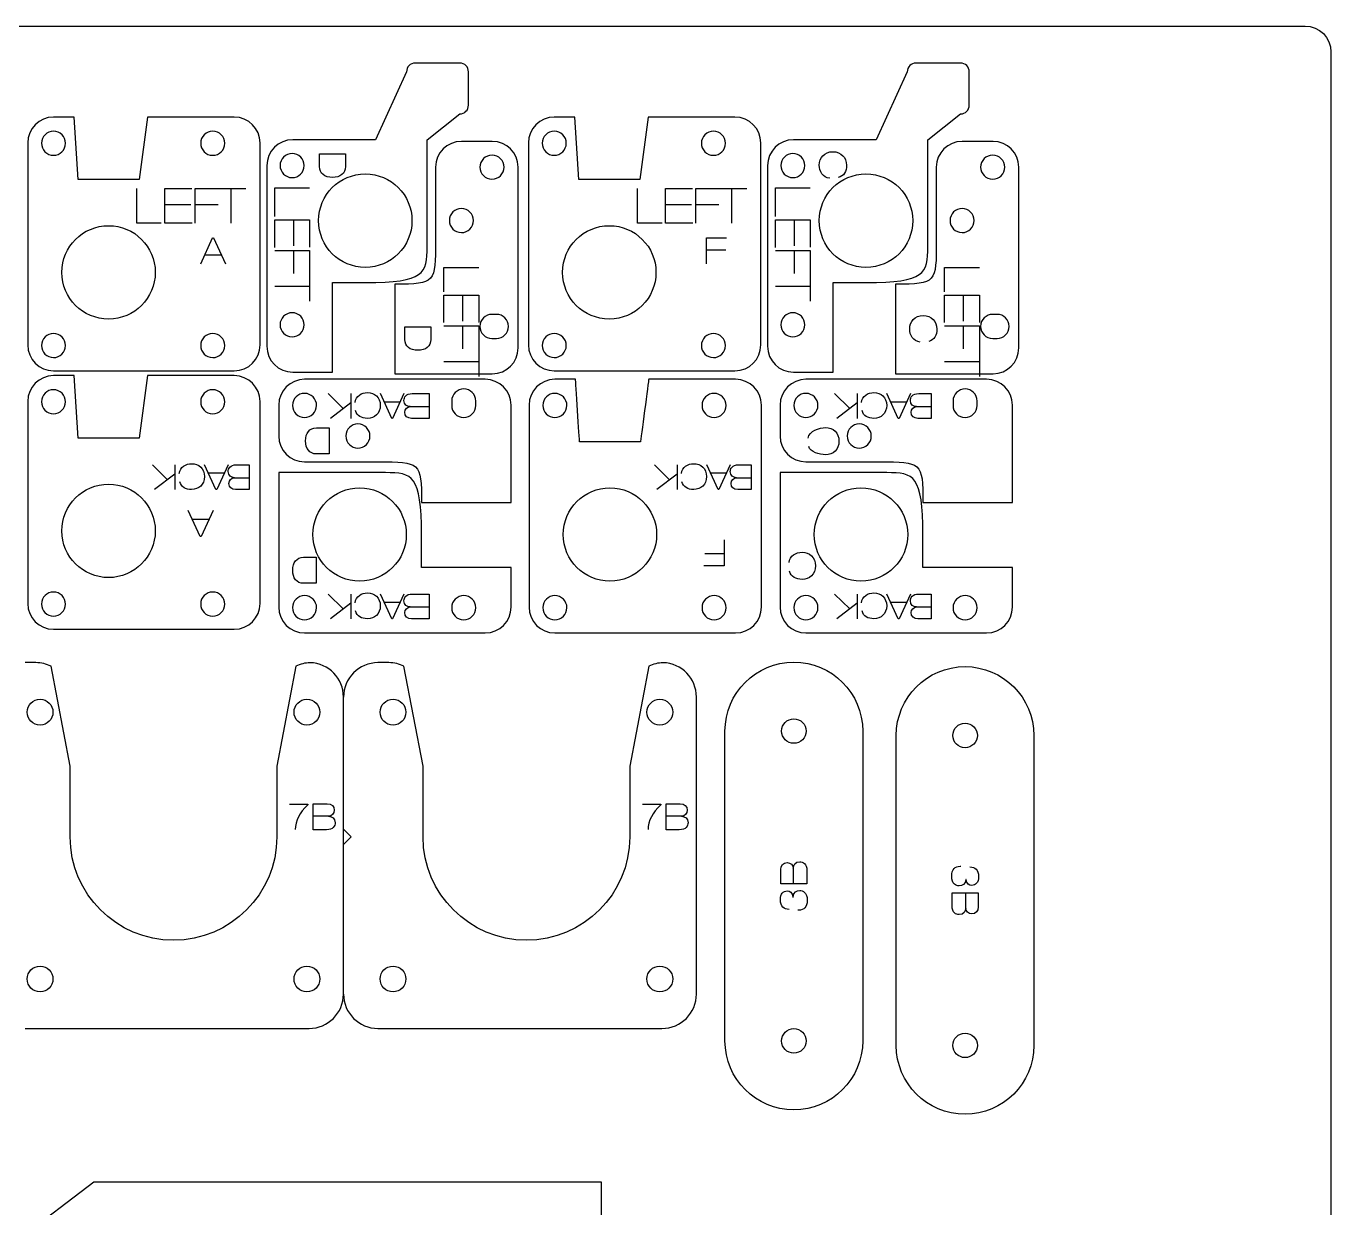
# Model space of a CAD drawing. Header units: millimetres. Extents: x 1 to 244, y 1 to 320.
# Drawn here: x 122.3 to 243.5, y 210.2 to 320 of the extents above; entities that cross this region are included whole.
import ezdxf

# ---------------------------------------------------------------- set-up
doc = ezdxf.new("R2010")
doc.units = ezdxf.units.MM
doc.layers.add('Layer_1', color=7, linetype='CONTINUOUS')

msp = doc.modelspace()

# ---------------------------------------------------------------- linework, layer by layer
at = {"layer": 'Layer_1', "color": 1, "true_color": 0xff0000}
for points in [[(3.684074, 320.010623), (241.132588, 320.010623)], [(162.58083, 316.567512), (158.419746, 316.567512)], [(209.116452, 316.567512), (204.955368, 316.567512)], [(243.532888, 317.610606), (243.532888, 3.678172), (243.532888, 3.678172)], [(157.619928, 315.767695), (154.73985, 309.446481), (147.044497, 309.446481)], [(163.381212, 312.659581), (163.381212, 315.767695), (163.381212, 315.767695)], [(204.15555, 315.767695), (201.275472, 309.446481), (193.579837, 309.446481)], [(209.916552, 312.659581), (209.916552, 315.767695), (209.916552, 315.767695)], [(159.539886, 299.526935), (159.539886, 309.450432), (162.581394, 311.849886)], [(206.075508, 299.526935), (206.075508, 309.450432), (209.117017, 311.849886)], [(127.106061, 305.74937), (126.733528, 311.548472), (124.812441, 311.548472)], [(141.609179, 311.548472), (133.533954, 311.548472), (132.763206, 305.74937), (127.106061, 305.74937), (127.106061, 305.74937)], [(173.64253, 305.74937), (173.269714, 311.548472), (171.348346, 311.548472)], [(188.144801, 311.548472), (180.069577, 311.548472), (179.29911, 305.74937), (173.64253, 305.74937), (173.64253, 305.74937)], [(165.592988, 309.298879), (162.720812, 309.298879)], [(212.128328, 309.298879), (209.256717, 309.298879)], [(122.411859, 309.148737), (122.411859, 290.375879)], [(125.931452, 309.116846), (125.931452, 309.116846)], [(140.728928, 309.117128), (140.728928, 309.117128)], [(144.008632, 290.375879), (144.008632, 309.148737)], [(168.948328, 309.148737), (168.948328, 290.375879)], [(172.467921, 309.116846), (172.467921, 309.116846)], [(187.26455, 309.117128), (187.26455, 309.117128)], [(190.544254, 290.375879), (190.544254, 309.148737)], [(144.644479, 307.046181), (144.644479, 290.248879)], [(160.321359, 306.899708), (160.318537, 300.029572), (160.319101, 300.029572)], [(167.992441, 290.100995), (167.992441, 306.899143)], [(191.180101, 307.046181), (191.180101, 290.248879)], [(206.857263, 306.899708), (206.854441, 300.029572), (206.85557, 300.029572)], [(214.528628, 290.100995), (214.528628, 306.899143)], [(146.984666, 305.926606), (146.984666, 305.926606)], [(165.560532, 305.779568), (165.560532, 305.779568)], [(193.52057, 305.926606), (193.52057, 305.926606)], [(212.096154, 305.779568), (212.096154, 305.779568)], [(162.715732, 300.819512), (162.715732, 300.819512)], [(209.251637, 300.819512), (209.251637, 300.819512)], [(134.270272, 297.12099), (134.270272, 297.12099)], [(153.788197, 297.587503), (153.788197, 297.587503)], [(180.806459, 297.12099), (180.806459, 297.12099)], [(200.324666, 297.587503), (200.324666, 297.587503)], [(147.044497, 287.849426), (150.72919, 287.849426), (150.72919, 296.176392), (153.788479, 296.176392)], [(156.544379, 296.020041), (156.544379, 287.701823), (165.592988, 287.701823)], [(193.579837, 287.849426), (197.264812, 287.849426), (197.264812, 296.176392), (200.324666, 296.176392)], [(203.080283, 296.020041), (203.080283, 287.701823), (212.128328, 287.701823)], [(165.977374, 293.220397), (165.569281, 293.220397)], [(212.513561, 293.220397), (212.105468, 293.220397)], [(146.984666, 291.12913), (146.984666, 291.12913)], [(193.52057, 291.12913), (193.52057, 291.12913)], [(125.931452, 290.316612), (125.931452, 290.316612)], [(140.728928, 290.316612), (140.728928, 290.316612)], [(165.561943, 290.980681), (165.970037, 290.980681), (165.970037, 290.980681)], [(172.467921, 290.316612), (172.467921, 290.316612)], [(187.26455, 290.316612), (187.26455, 290.316612)], [(212.097848, 290.980681), (212.505659, 290.980681), (212.505659, 290.980681)], [(124.812441, 287.976143), (141.609179, 287.976143)], [(127.106061, 281.721245), (126.733528, 287.520355), (124.812441, 287.520355)], [(141.609179, 287.520355), (133.533954, 287.520355), (132.763206, 281.721245), (127.106061, 281.721245), (127.106061, 281.721245)], [(171.348346, 287.976143), (188.144801, 287.976143)], [(164.939361, 287.18197), (148.142623, 287.18197)], [(173.328981, 287.181688), (171.407894, 287.181688)], [(188.204914, 287.181688), (180.129408, 287.181688)], [(211.535943, 287.18197), (194.739206, 287.18197)], [(122.411859, 285.120893), (122.411859, 266.348036)], [(125.931452, 285.088719), (125.931452, 285.088719)], [(140.728928, 285.089002), (140.728928, 285.089002)], [(144.008632, 266.348036), (144.008632, 285.120893)], [(161.820241, 285.167177), (161.820241, 284.759084)], [(164.059957, 284.752028), (164.059957, 285.159557), (164.059957, 285.159557)], [(208.416259, 285.167177), (208.416259, 284.759084)], [(210.655974, 284.752028), (210.655974, 285.159557), (210.655974, 285.159557)], [(145.742606, 284.782226), (145.742606, 281.910334)], [(149.262199, 284.750335), (149.262199, 284.750335)], [(159.020314, 275.734183), (167.338814, 275.734183), (167.338814, 284.782226)], [(169.007877, 284.781944), (169.007877, 266.009087)], [(172.52747, 284.750335), (172.52747, 284.750335)], [(187.324663, 284.750335), (187.324663, 284.750335)], [(190.604368, 266.009087), (190.604368, 284.781944)], [(192.339188, 284.782226), (192.339188, 281.910334)], [(195.858499, 284.750335), (195.858499, 284.750335)], [(205.616897, 275.734183), (213.935679, 275.734183), (213.935679, 284.782226)], [(154.221408, 281.905254), (154.221408, 281.905254)], [(179.358941, 281.382578), (173.701514, 281.382578), (173.701514, 281.382578)], [(200.81799, 281.905254), (200.81799, 281.905254)], [(148.142059, 279.510598), (155.011348, 279.507776), (155.011348, 279.509187)], [(194.738641, 279.510598), (201.60793, 279.507776), (201.60793, 279.509187)], [(145.742606, 278.505323), (145.742606, 266.009651)], [(155.661306, 278.505323), (145.742606, 278.505323), (145.742606, 278.505323)], [(192.339188, 278.505323), (192.339188, 266.009651)], [(202.25817, 278.505323), (192.339188, 278.505323), (192.339188, 278.505323)], [(134.270272, 273.092865), (134.270272, 273.092865)], [(157.601019, 272.754198), (157.601019, 272.754198)], [(167.338814, 266.009651), (167.338814, 269.694345), (159.01213, 269.694345), (159.01213, 272.754198)], [(180.866008, 272.754198), (180.866008, 272.754198)], [(204.197883, 272.754198), (204.197883, 272.754198)], [(213.935679, 266.009651), (213.935679, 269.694345), (205.608712, 269.694345), (205.608712, 272.754198)], [(125.931452, 266.288487), (125.931452, 266.288487)], [(140.728928, 266.288487), (140.728928, 266.288487)], [(149.262199, 265.950103), (149.262199, 265.950103)], [(164.05911, 265.950103), (164.05911, 265.950103)], [(172.52747, 265.950103), (172.52747, 265.950103)], [(187.324663, 265.950103), (187.324663, 265.950103)], [(195.858499, 265.950103), (195.858499, 265.950103)], [(210.65541, 265.950103), (210.65541, 265.950103)], [(124.812441, 263.948018), (141.609179, 263.948018)], [(148.142623, 263.609634), (164.939361, 263.609634)], [(171.407894, 263.609634), (188.204914, 263.609634)], [(194.739206, 263.609634), (211.535943, 263.609634)], [(123.168497, 260.845831), (122.164068, 260.845831)], [(155.968928, 260.845831), (154.964499, 260.845831)], [(126.363534, 244.646558), (126.366357, 251.223465), (124.580172, 260.514785)], [(147.347886, 260.516196), (145.559726, 251.21528), (145.563677, 244.646558)], [(159.163966, 244.646558), (159.166788, 251.223465), (157.380603, 260.514785)], [(180.148599, 260.516196), (178.360439, 251.21528), (178.364108, 244.646558)], [(123.56389, 257.4459), (123.56389, 257.4459)], [(148.363886, 257.4459), (148.363886, 257.4459)], [(151.763817, 230.046074), (151.763817, 257.645996)], [(156.364321, 257.4459), (156.364321, 257.4459)], [(181.164599, 257.4459), (181.164599, 257.4459)], [(184.56453, 230.046074), (184.56453, 257.645996)], [(193.618783, 255.628954), (193.618783, 255.628954)], [(187.21883, 225.689409), (187.21883, 254.489058)], [(200.018737, 254.489058), (200.018737, 225.689409), (200.018737, 225.689409)], [(203.135881, 225.277647), (203.135881, 254.077296), (203.135881, 254.077296)], [(215.93607, 254.077296), (215.93607, 225.277647)], [(209.536117, 252.9374), (209.536117, 252.9374)], [(151.764381, 245.363403), (152.471066, 244.656718), (151.764381, 243.950316)], [(123.56389, 232.645905), (123.56389, 232.645905)], [(148.363886, 232.645905), (148.363886, 232.645905)], [(156.364321, 232.645905), (156.364321, 232.645905)], [(181.164599, 232.645905), (181.164599, 232.645905)], [(122.163503, 226.845956), (148.563699, 226.845956)], [(154.963934, 226.845956), (181.364412, 226.845956)], [(193.618783, 226.829305), (193.618783, 226.829305)], [(209.536117, 224.137751), (209.536117, 224.137751)], [(101.184232, 159.507451), (81.087752, 168.336774), (81.087752, 175.563638), (90.995728, 204.475894), (93.504119, 210.195974), (110.143659, 205.710334), (121.662841, 207.335651), (128.574463, 212.595991), (175.726459, 212.595991), (175.726459, 162.192796), (163.132292, 159.507451)]]:
    msp.add_lwpolyline(points, dxfattribs=at)
at = {"layer": 'Layer_1', "color": 5, "true_color": 0x0000ff}
for points in [[(149.529463, 306.960386), (149.529463, 308.138381), (151.946132, 308.138381), (151.946132, 308.138381)], [(151.946132, 308.138381), (151.946132, 306.960386)], [(134.830766, 301.679726), (132.554926, 301.679726), (132.554926, 304.922741)], [(137.695603, 301.679726), (135.142903, 301.679726), (135.142903, 304.922741), (137.66851, 304.922741)], [(137.980366, 301.679726), (137.980366, 304.922741), (140.255923, 304.922741)], [(139.901452, 304.922741), (142.699403, 304.922741)], [(141.308048, 301.679726), (141.308048, 304.922741)], [(145.366686, 302.312186), (145.366686, 304.988217), (148.609983, 304.988217)], [(181.36667, 301.679726), (179.091394, 301.679726), (179.091394, 304.922741)], [(184.23179, 301.679726), (181.67909, 301.679726), (181.67909, 304.922741), (184.204979, 304.922741)], [(184.516834, 301.679726), (184.516834, 304.922741), (186.79211, 304.922741)], [(186.437921, 304.922741), (189.235872, 304.922741)], [(187.844517, 301.679726), (187.844517, 304.922741)], [(191.903154, 302.312186), (191.903154, 304.988217), (195.145888, 304.988217)], [(135.142903, 303.41511), (137.563806, 303.41511)], [(137.980366, 303.41511), (140.124126, 303.41511)], [(181.67909, 303.41511), (184.099992, 303.41511)], [(184.516834, 303.41511), (186.660594, 303.41511)], [(145.366686, 299.446783), (145.366686, 301.999766), (148.609983, 301.999766), (148.609983, 299.474441)], [(147.10207, 301.999766), (147.10207, 299.578863)], [(191.903154, 299.446783), (191.903154, 301.999766), (195.145888, 301.999766), (195.145888, 299.474441)], [(193.637974, 301.999766), (193.637974, 299.578863)], [(138.489212, 297.92617), (139.600039, 300.342839), (139.68781, 300.342839), (140.798072, 297.92617)], [(185.486832, 297.92617), (185.486832, 300.342839), (187.369254, 300.342839)], [(140.430619, 298.724577), (138.850174, 298.724577)], [(145.366686, 299.162021), (148.609983, 299.162021), (148.609983, 296.886746)], [(147.10207, 299.162021), (147.10207, 297.018543)], [(185.486832, 299.21903), (187.291079, 299.21903)], [(191.903154, 299.162021), (195.145888, 299.162021), (195.145888, 296.886746)], [(193.637974, 299.162021), (193.637974, 297.018543)], [(148.609983, 297.241217), (148.609983, 294.443266)], [(161.098317, 295.313639), (161.098317, 297.588915), (164.341897, 297.588915)], [(195.145888, 297.241217), (195.145888, 294.443266)], [(207.63535, 295.313639), (207.63535, 297.588915), (210.878083, 297.588915)], [(145.366686, 295.834339), (148.609983, 295.834339)], [(161.098317, 292.447955), (161.098317, 295.000655), (164.341897, 295.000655), (164.341897, 292.475048)], [(162.833701, 295.000655), (162.833701, 292.579752)], [(191.903154, 295.834339), (195.145888, 295.834339)], [(207.63535, 292.447955), (207.63535, 295.000655), (210.878083, 295.000655), (210.878083, 292.475048)], [(209.37017, 295.000655), (209.37017, 292.579752)], [(157.463859, 290.894039), (157.463859, 292.072317), (159.88081, 292.072317), (159.88081, 292.072317)], [(159.88081, 292.072317), (159.88081, 290.894039)], [(161.098317, 292.16291), (164.341897, 292.16291), (164.341897, 289.887635)], [(162.833701, 292.16291), (162.833701, 290.019432)], [(207.63535, 292.16291), (210.878083, 292.16291), (210.878083, 289.887635)], [(209.37017, 292.16291), (209.37017, 290.019432)], [(164.341897, 290.242106), (164.341897, 287.444155)], [(210.878083, 290.242106), (210.878083, 287.444155)], [(161.098317, 288.83551), (164.341897, 288.83551)], [(207.63535, 288.83551), (210.878083, 288.83551)], [(151.741521, 284.462186), (150.338312, 285.85101)], [(152.438892, 284.993893), (150.550261, 283.553713)], [(152.438892, 285.85101), (152.438892, 283.553713)], [(157.385966, 285.850728), (156.330454, 283.553431), (156.246634, 283.553431), (155.191688, 285.850728)], [(155.540514, 285.091259), (157.042501, 285.091259)], [(158.158126, 285.85101), (159.722483, 285.85101), (159.722483, 283.553713), (159.722483, 283.553713)], [(198.807157, 284.462751), (197.403666, 285.851575)], [(199.504528, 284.994457), (197.615897, 283.554277)], [(199.504528, 285.851575), (199.504528, 283.554277)], [(204.451601, 285.851292), (203.39609, 283.553995), (203.31227, 283.553995), (202.257041, 285.851292)], [(202.60615, 285.091824), (204.108137, 285.091824)], [(205.223479, 285.851575), (206.38821, 285.851575), (206.38821, 283.554277), (206.388492, 283.554277)], [(157.965368, 284.644502), (157.965368, 284.650146)], [(157.965368, 284.647888), (159.722483, 284.645066)], [(205.030721, 284.645066), (205.030721, 284.650711)], [(205.031003, 284.648453), (206.388492, 284.645631)], [(149.250063, 282.665278), (150.428059, 282.665278), (150.428059, 280.248045), (150.428059, 280.248045)], [(159.722483, 283.553713), (158.074588, 283.553713)], [(206.388492, 283.554277), (205.139941, 283.554277)], [(150.428059, 280.248045), (149.250063, 280.248045)], [(135.40029, 277.846051), (133.996799, 279.234585)], [(136.097661, 279.234585), (136.097661, 276.937578)], [(141.044734, 279.23402), (139.989223, 276.937014), (139.905403, 276.937014), (138.850174, 279.23402)], [(141.816612, 279.23402), (142.981343, 279.23402), (142.981343, 276.937014), (142.981626, 276.937014)], [(182.066017, 277.846616), (180.662808, 279.235149)], [(182.763388, 279.235149), (182.763388, 276.938143)], [(187.711026, 279.235149), (186.655232, 276.938143), (186.571694, 276.938143), (185.516466, 279.235149)], [(188.482621, 279.235149), (189.647352, 279.235149), (189.647352, 276.938143), (189.647634, 276.938143)], [(136.097661, 278.378323), (134.20903, 276.93786)], [(139.199283, 278.474843), (140.70127, 278.474843)], [(141.623854, 278.027803), (141.623854, 278.033729)], [(141.624137, 278.031189), (142.981626, 278.028367)], [(182.763388, 278.378887), (180.875039, 276.938425)], [(185.865292, 278.475971), (187.367279, 278.475971)], [(188.289863, 278.028931), (188.289863, 278.034858)], [(188.289863, 278.032318), (189.647634, 278.029496)], [(142.981626, 276.937014), (141.733074, 276.937014)], [(189.647634, 276.938143), (188.399083, 276.938143)], [(139.644066, 274.983471), (138.533239, 272.566238), (138.44575, 272.566238), (137.335488, 274.983471)], [(137.702659, 274.184783), (139.283103, 274.184783)], [(187.146581, 272.265954), (187.146581, 269.84872), (185.264723, 269.84872)], [(148.058239, 270.6412), (149.236234, 270.6412), (149.236234, 268.224531), (149.236234, 268.224531)], [(187.146581, 270.972529), (185.342334, 270.972529)], [(149.236234, 268.224531), (148.058239, 268.224531)], [(151.741521, 265.838343), (150.338312, 267.226876)], [(152.438892, 267.226876), (152.438892, 264.929305)], [(157.385966, 267.226594), (156.330454, 264.929023), (156.246634, 264.929023), (155.191688, 267.226594)], [(158.158126, 267.226594), (159.722483, 267.226594), (159.722483, 264.929023), (159.722483, 264.929023)], [(198.807157, 265.838907), (197.403666, 267.22744)], [(199.504528, 267.22744), (199.504528, 264.929869)], [(204.451601, 267.227158), (203.39609, 264.929587), (203.31227, 264.929587), (202.257041, 267.227158)], [(205.223479, 267.227158), (206.38821, 267.227158), (206.38821, 264.929587), (206.388492, 264.929587)], [(152.438892, 266.369767), (150.550261, 264.929305)], [(155.540514, 266.467134), (157.042501, 266.467134)], [(157.965368, 266.020094), (157.965368, 266.02602)], [(157.965368, 266.02348), (159.722483, 266.020658)], [(199.504528, 266.370331), (197.615897, 264.929869)], [(202.60615, 266.467698), (204.108137, 266.467698)], [(205.030721, 266.020658), (205.030721, 266.026585)], [(205.031003, 266.024045), (206.388492, 266.021223)], [(159.722483, 264.929023), (158.074588, 264.929023)], [(206.388492, 264.929587), (205.139941, 264.929587)], [(146.756348, 247.708669), (148.442061, 247.708669), (148.442061, 247.620334)], [(148.947803, 247.725603), (150.260701, 247.725603)], [(150.173212, 245.309216), (148.947803, 245.309216), (148.947803, 247.725603), (148.947803, 247.725603)], [(179.557343, 247.708669), (181.242774, 247.708669), (181.242774, 247.620334)], [(181.748517, 247.725603), (183.061697, 247.725603)], [(182.973926, 245.309216), (181.748517, 245.309216), (181.748517, 247.725603), (181.748517, 247.725603)], [(150.37613, 246.5747), (148.947803, 246.577523)], [(150.375848, 246.577805), (150.375848, 246.571878)], [(183.176843, 246.5747), (181.748517, 246.577523)], [(183.176843, 246.577805), (183.176843, 246.571878)], [(192.41059, 240.304851), (192.41059, 241.617467)], [(194.827259, 241.529414), (194.827259, 240.304569), (192.41059, 240.304569), (192.41059, 240.304851)], [(193.558106, 241.732331), (193.564879, 241.732331)], [(193.561492, 241.732614), (193.55867, 240.304851)], [(209.620219, 240.704478), (209.612881, 240.704478)], [(193.534117, 239.062509), (193.541172, 239.062509)], [(208.327077, 238.237291), (208.327077, 239.462136), (210.744028, 239.462136), (210.744028, 239.461854)], [(209.592561, 238.034374), (209.595948, 239.462136)], [(210.744028, 239.461854), (210.744028, 238.149238)], [(209.596512, 238.034374), (209.589174, 238.034374)]]:
    msp.add_lwpolyline(points, dxfattribs=at)
at = {"layer": 'Layer_1', "color": 1, "true_color": 0xff0000}
for points in [[(241.132588, 320.010623), (242.458468, 320.010623), (243.532888, 318.936203), (243.532888, 317.610606)], [(158.419746, 316.567512), (157.97835, 316.567512), (157.619928, 316.20909), (157.619928, 315.767695)], [(163.381212, 315.767695), (163.381212, 316.20909), (163.02279, 316.567512), (162.58083, 316.567512)], [(204.955368, 316.567512), (204.51369, 316.567512), (204.15555, 316.20909), (204.15555, 315.767695)], [(209.916552, 315.767695), (209.916552, 316.20909), (209.558412, 316.567512), (209.116452, 316.567512)], [(162.581394, 311.849886), (163.02279, 311.849886), (163.381212, 312.217339), (163.381212, 312.659581)], [(209.117017, 311.849886), (209.558412, 311.849886), (209.916552, 312.217339), (209.916552, 312.659581)], [(124.812441, 311.548472), (123.486279, 311.548472), (122.411859, 310.47377), (122.411859, 309.148737)], [(144.008632, 309.148737), (144.008632, 310.47377), (142.934777, 311.548472), (141.609179, 311.548472)], [(171.348346, 311.548472), (170.022748, 311.548472), (168.948328, 310.47377), (168.948328, 309.148737)], [(190.544254, 309.148737), (190.544254, 310.47377), (189.471246, 311.548472), (188.144801, 311.548472)], [(124.815828, 310.240937), (124.196914, 310.242066), (123.693994, 309.742815), (123.691737, 309.124748)], [(125.931452, 309.116846), (125.934274, 309.734912), (125.433612, 310.238397), (124.815828, 310.240937)], [(139.612739, 310.240937), (138.993543, 310.243195), (138.49147, 309.743661), (138.488648, 309.125312)], [(140.728928, 309.117128), (140.73175, 309.735477), (140.231088, 310.238961), (139.612739, 310.240937)], [(147.044497, 309.446481), (145.718617, 309.446481), (144.644479, 308.372061), (144.644479, 307.046181)], [(162.720812, 309.298879), (161.396061, 309.298879), (160.321359, 308.225306), (160.321359, 306.899708)], [(167.992441, 306.899143), (167.992441, 308.224459), (166.917457, 309.298879), (165.592988, 309.298879)], [(171.351732, 310.240937), (170.733101, 310.242066), (170.230463, 309.742815), (170.228206, 309.124748)], [(172.467921, 309.116846), (172.470743, 309.734912), (171.970081, 310.238397), (171.351732, 310.240937)], [(186.148361, 310.240937), (185.529448, 310.243195), (185.027374, 309.743661), (185.025117, 309.125312)], [(187.26455, 309.117128), (187.267372, 309.735477), (186.766992, 310.238961), (186.148361, 310.240937)], [(193.579837, 309.446481), (192.254239, 309.446481), (191.180101, 308.372061), (191.180101, 307.046181)], [(209.256717, 309.298879), (207.932248, 309.298879), (206.857263, 308.225306), (206.857263, 306.899708)], [(214.528628, 306.899143), (214.528628, 308.224459), (213.453926, 309.298879), (212.128328, 309.298879)], [(123.691737, 309.124748), (123.688914, 308.50527), (124.189577, 308.002915), (124.807643, 308.001786)], [(124.807643, 308.001786), (125.425992, 307.998963), (125.929194, 308.498497), (125.931452, 309.116846)], [(138.488648, 309.125312), (138.485826, 308.506117), (138.986488, 308.003197), (139.604837, 308.00235)], [(139.604837, 308.00235), (140.223468, 307.998963), (140.72667, 308.498497), (140.728928, 309.117128)], [(146.99285, 308.166604), (146.373937, 308.168861), (145.871017, 307.669328), (145.869041, 307.050132)], [(148.108474, 307.043077), (148.111297, 307.661426), (147.611763, 308.164628), (146.99285, 308.166604)], [(170.228206, 309.124748), (170.225383, 308.50527), (170.725481, 308.002915), (171.34383, 308.001786)], [(171.34383, 308.001786), (171.962461, 307.998963), (172.465663, 308.498497), (172.467921, 309.116846)], [(185.025117, 309.125312), (185.022294, 308.506117), (185.522392, 308.003197), (186.140741, 308.00235)], [(186.140741, 308.00235), (186.75909, 307.998963), (187.262292, 308.498497), (187.26455, 309.117128)], [(193.528754, 308.166604), (192.909559, 308.168861), (192.406921, 307.669328), (192.404663, 307.050132)], [(194.644379, 307.043077), (194.647201, 307.661426), (194.147668, 308.164628), (193.528754, 308.166604)], [(145.869041, 307.050132), (145.866219, 306.432066), (146.366034, 305.929146), (146.984666, 305.926606)], [(146.984666, 305.926606), (147.604143, 305.92463), (148.106499, 306.424446), (148.108474, 307.043077)], [(164.44519, 306.903095), (164.442368, 306.285028), (164.942183, 305.781543), (165.560532, 305.779568)], [(165.568152, 308.018719), (164.949239, 308.020977), (164.446319, 307.521726), (164.44519, 306.903095)], [(165.560532, 305.779568), (166.178317, 305.777028), (166.681801, 306.277408), (166.684906, 306.895475)], [(166.684906, 306.895475), (166.684906, 307.513823), (166.186783, 308.016743), (165.568152, 308.018719)], [(192.404663, 307.050132), (192.401841, 306.432066), (192.902503, 305.929146), (193.52057, 305.926606)], [(193.52057, 305.926606), (194.14033, 305.92463), (194.642968, 306.424446), (194.644379, 307.043077)], [(210.981094, 306.903095), (210.978272, 306.285028), (211.47837, 305.781543), (212.096154, 305.779568)], [(212.104339, 308.018719), (211.485426, 308.020977), (210.982788, 307.521726), (210.981094, 306.903095)], [(212.096154, 305.779568), (212.714786, 305.777028), (213.218552, 306.277408), (213.221092, 306.895475)], [(213.221092, 306.895475), (213.223914, 307.513823), (212.72297, 308.016743), (212.104339, 308.018719)], [(149.44903, 301.927235), (149.44903, 304.324148), (151.391566, 306.267248), (153.788197, 306.267248)], [(153.788197, 306.267248), (156.185392, 306.267248), (158.128492, 304.324148), (158.128492, 301.927235)], [(195.984934, 301.927235), (195.984934, 304.324148), (197.92747, 306.267248), (200.324666, 306.267248)], [(200.324666, 306.267248), (202.721297, 306.267248), (204.664397, 304.324148), (204.664397, 301.927235)], [(162.723917, 303.05951), (162.105003, 303.061486), (161.602366, 302.56167), (161.600672, 301.943039)], [(163.839541, 301.935419), (163.842363, 302.554332), (163.342548, 303.056123), (162.723917, 303.05951)], [(209.259821, 303.05951), (208.640908, 303.061486), (208.137988, 302.56167), (208.136859, 301.943039)], [(210.375728, 301.935419), (210.37855, 302.554332), (209.87817, 303.056123), (209.259821, 303.05951)], [(125.590246, 297.12099), (125.590246, 299.517339), (127.533346, 301.461003), (129.930541, 301.461003)], [(129.930541, 301.461003), (132.327737, 301.461003), (134.270272, 299.517339), (134.270272, 297.12099)], [(153.788197, 297.587503), (151.391566, 297.587503), (149.44903, 299.530321), (149.44903, 301.927235)], [(158.128492, 301.927235), (158.128492, 299.530321), (156.185392, 297.587503), (153.788197, 297.587503)], [(161.600672, 301.943039), (161.59785, 301.324408), (162.097383, 300.821488), (162.715732, 300.819512)], [(162.715732, 300.819512), (163.334081, 300.817255), (163.837566, 301.316788), (163.839541, 301.935419)], [(172.12615, 297.12099), (172.12615, 299.517339), (174.069532, 301.461003), (176.466446, 301.461003)], [(176.466446, 301.461003), (178.863641, 301.461003), (180.806459, 299.517339), (180.806459, 297.12099)], [(200.324666, 297.587503), (197.92747, 297.587503), (195.984934, 299.530321), (195.984934, 301.927235)], [(204.664397, 301.927235), (204.664397, 299.530321), (202.721297, 297.587503), (200.324666, 297.587503)], [(208.136859, 301.943039), (208.133754, 301.324408), (208.63357, 300.821488), (209.251637, 300.819512)], [(209.251637, 300.819512), (209.869703, 300.817255), (210.373188, 301.316788), (210.375728, 301.935419)], [(160.319101, 300.029572), (160.319101, 296.187681), (160.319101, 296.020041), (156.544379, 296.020041)], [(206.85557, 300.029572), (206.85557, 296.187681), (206.85557, 296.020041), (203.080283, 296.020041)], [(153.788479, 296.176392), (159.317212, 296.176392), (159.539886, 297.017697), (159.539886, 299.526935)], [(200.324666, 296.176392), (205.852834, 296.176392), (206.075508, 297.017697), (206.075508, 299.526935)], [(129.930541, 292.780977), (127.533346, 292.780977), (125.590246, 294.723795), (125.590246, 297.12099)], [(134.270272, 297.12099), (134.270272, 294.723795), (132.327737, 292.780977), (129.930541, 292.780977)], [(176.466446, 292.780977), (174.069532, 292.780977), (172.12615, 294.723795), (172.12615, 297.12099)], [(180.806459, 297.12099), (180.806459, 294.723795), (178.863641, 292.780977), (176.466446, 292.780977)], [(146.99285, 293.368563), (146.373937, 293.370821), (145.871017, 292.870723), (145.869041, 292.252375)], [(148.108474, 292.245037), (148.111297, 292.86395), (147.611763, 293.367152), (146.99285, 293.368563)], [(165.569281, 293.220397), (164.95065, 293.222655), (164.446883, 292.723686), (164.445754, 292.104772)], [(167.093281, 292.096588), (167.096103, 292.715783), (166.595441, 293.218986), (165.977374, 293.220397)], [(193.528754, 293.368563), (192.909559, 293.370821), (192.406921, 292.870723), (192.404663, 292.252375)], [(194.644379, 292.245037), (194.647201, 292.86395), (194.147668, 293.367152), (193.528754, 293.368563)], [(212.105468, 293.220397), (211.486554, 293.222655), (210.983352, 292.723686), (210.981659, 292.104772)], [(213.629468, 292.096588), (213.63229, 292.715783), (213.131346, 293.218986), (212.513561, 293.220397)], [(124.815828, 291.440421), (124.196914, 291.442961), (123.69343, 290.943992), (123.691737, 290.325079)], [(125.931452, 290.316612), (125.934274, 290.936372), (125.433612, 291.439292), (124.815828, 291.440421)], [(139.612739, 291.440421), (138.994108, 291.442961), (138.490906, 290.943992), (138.489212, 290.325079)], [(140.728928, 290.316612), (140.73175, 290.936372), (140.231088, 291.439292), (139.612739, 291.440421)], [(145.869041, 292.252375), (145.866219, 291.634026), (146.366034, 291.13167), (146.984666, 291.12913)], [(146.984666, 291.12913), (147.604143, 291.127155), (148.106499, 291.62697), (148.108474, 292.245037)], [(164.445754, 292.104772), (164.442932, 291.485577), (164.94303, 290.982939), (165.561943, 290.980681)], [(165.970037, 290.980681), (166.588103, 290.978423), (167.091306, 291.479086), (167.093281, 292.096588)], [(171.351732, 291.440421), (170.733101, 291.442961), (170.229899, 290.943992), (170.228206, 290.325079)], [(172.467921, 290.316612), (172.470743, 290.936372), (171.970081, 291.439292), (171.351732, 291.440421)], [(186.148926, 291.440421), (185.530012, 291.442961), (185.02681, 290.943992), (185.025681, 290.325079)], [(187.26455, 290.316612), (187.267372, 290.936372), (186.766992, 291.439292), (186.148926, 291.440421)], [(192.404663, 292.252375), (192.401841, 291.634026), (192.902503, 291.13167), (193.52057, 291.12913)], [(193.52057, 291.12913), (194.14033, 291.127155), (194.642968, 291.62697), (194.644379, 292.245037)], [(210.981659, 292.104772), (210.978837, 291.485577), (211.479499, 290.982939), (212.097848, 290.980681)], [(212.505659, 290.980681), (213.124008, 290.978423), (213.62721, 291.479086), (213.629468, 292.096588)], [(122.411859, 290.375879), (122.411859, 289.050563), (123.486279, 287.976143), (124.812441, 287.976143)], [(123.691737, 290.325079), (123.688914, 289.705883), (124.189577, 289.203246), (124.808208, 289.200988)], [(124.808208, 289.200988), (125.425992, 289.199295), (125.929194, 289.698828), (125.931452, 290.316612)], [(138.489212, 290.325079), (138.48639, 289.705883), (138.987052, 289.203246), (139.605401, 289.200988)], [(139.605401, 289.200988), (140.224032, 289.199295), (140.727234, 289.698828), (140.728928, 290.316612)], [(141.609179, 287.976143), (142.934777, 287.976143), (144.008632, 289.050563), (144.008632, 290.375879)], [(144.644479, 290.248879), (144.644479, 288.923281), (145.718899, 287.849426), (147.044497, 287.849426)], [(165.592988, 287.701823), (166.917457, 287.701823), (167.992441, 288.775679), (167.992441, 290.100995)], [(168.948328, 290.375879), (168.948328, 289.050563), (170.022748, 287.976143), (171.348346, 287.976143)], [(170.228206, 290.325079), (170.225383, 289.705883), (170.725481, 289.203246), (171.344394, 289.200988)], [(171.344394, 289.200988), (171.962461, 289.199295), (172.465663, 289.698828), (172.467921, 290.316612)], [(185.025681, 290.325079), (185.022859, 289.705883), (185.522957, 289.203246), (186.141306, 289.200988)], [(186.141306, 289.200988), (186.759654, 289.199295), (187.262857, 289.698828), (187.26455, 290.316612)], [(188.144801, 287.976143), (189.471246, 287.976143), (190.544254, 289.050563), (190.544254, 290.375879)], [(191.180101, 290.248879), (191.180101, 288.923281), (192.254239, 287.849426), (193.579837, 287.849426)], [(212.128328, 287.701823), (213.453926, 287.701823), (214.528628, 288.775679), (214.528628, 290.100995)], [(124.812441, 287.520355), (123.486279, 287.520355), (122.411859, 286.44537), (122.411859, 285.120893)], [(144.008632, 285.120893), (144.008632, 286.44537), (142.934777, 287.520355), (141.609179, 287.520355)], [(124.815828, 286.213101), (124.196914, 286.214512), (123.693994, 285.714979), (123.691737, 285.096622)], [(125.931452, 285.088719), (125.934274, 285.706795), (125.433612, 286.210279), (124.815828, 286.213101)], [(139.612739, 286.213101), (138.993543, 286.215077), (138.49147, 285.715261), (138.488648, 285.097468)], [(140.728928, 285.089002), (140.73175, 285.707359), (140.231088, 286.210561), (139.612739, 286.213101)], [(148.142623, 287.18197), (146.817026, 287.18197), (145.742606, 286.107268), (145.742606, 284.782226)], [(162.94405, 286.283092), (162.325137, 286.28535), (161.821934, 285.785252), (161.820241, 285.167177)], [(164.059957, 285.159557), (164.062779, 285.777632), (163.562117, 286.280835), (162.94405, 286.283092)], [(167.338814, 284.782226), (167.338814, 286.107268), (166.264959, 287.18197), (164.939361, 287.18197)], [(171.407894, 287.181688), (170.08145, 287.181688), (169.007877, 286.106986), (169.007877, 284.781944)], [(173.701514, 281.382578), (173.701514, 281.382578), (173.328981, 287.18197), (173.328981, 287.181688)], [(180.129408, 287.181688), (180.129408, 287.18197), (179.358941, 281.382578), (179.358941, 281.382578)], [(190.604368, 284.781944), (190.604368, 286.106986), (189.530512, 287.181688), (188.204914, 287.181688)], [(194.739206, 287.18197), (193.413326, 287.18197), (192.339188, 286.107268), (192.339188, 284.782226)], [(209.540068, 286.283092), (208.920872, 286.28535), (208.41767, 285.785252), (208.416259, 285.167177)], [(210.655974, 285.159557), (210.658797, 285.777632), (210.15757, 286.280835), (209.540068, 286.283092)], [(213.935679, 284.782226), (213.935679, 286.107268), (212.861541, 287.18197), (211.535943, 287.18197)], [(123.691737, 285.096622), (123.688914, 284.477144), (124.189577, 283.974506), (124.807643, 283.973659)], [(124.807643, 283.973659), (125.425992, 283.970837), (125.929194, 284.470653), (125.931452, 285.088719)], [(138.488648, 285.097468), (138.485826, 284.477708), (138.986488, 283.975353), (139.604837, 283.974224)], [(139.604837, 283.974224), (140.223468, 283.970837), (140.72667, 284.470653), (140.728928, 285.089002)], [(148.14601, 285.874717), (147.527379, 285.875846), (147.024741, 285.376022), (147.022483, 284.757955)], [(149.262199, 284.750335), (149.265021, 285.368119), (148.764359, 285.87133), (148.14601, 285.874717)], [(171.411563, 285.874717), (170.79265, 285.875846), (170.290012, 285.376022), (170.287754, 284.757955)], [(172.52747, 284.750335), (172.530292, 285.368119), (172.02963, 285.87133), (171.411563, 285.874717)], [(186.208474, 285.874717), (185.589561, 285.87641), (185.087488, 285.376868), (185.084666, 284.758519)], [(187.324663, 284.750335), (187.327486, 285.368684), (186.827106, 285.872177), (186.208474, 285.874717)], [(194.74231, 285.874717), (194.123961, 285.875846), (193.621323, 285.376022), (193.619066, 284.757955)], [(195.858499, 284.750335), (195.861321, 285.368119), (195.360941, 285.87133), (194.74231, 285.874717)], [(147.022483, 284.757955), (147.019661, 284.139042), (147.519759, 283.636122), (148.13839, 283.634993)], [(148.13839, 283.634993), (148.756739, 283.632171), (149.259941, 284.131704), (149.262199, 284.750335)], [(161.820241, 284.759084), (161.817419, 284.140453), (162.316952, 283.636968), (162.935866, 283.635839)], [(162.935866, 283.635839), (163.555061, 283.633017), (164.057699, 284.133397), (164.059957, 284.752028)], [(170.287754, 284.757955), (170.284932, 284.139042), (170.785594, 283.636122), (171.403379, 283.634993)], [(171.403379, 283.634993), (172.02201, 283.632171), (172.525212, 284.131704), (172.52747, 284.750335)], [(185.084666, 284.758519), (185.081843, 284.139324), (185.582506, 283.636968), (186.200854, 283.635557)], [(186.200854, 283.635557), (186.819203, 283.632171), (187.322688, 284.131704), (187.324663, 284.750335)], [(193.619066, 284.757955), (193.616243, 284.139042), (194.116341, 283.636122), (194.73469, 283.634993)], [(194.73469, 283.634993), (195.353039, 283.632171), (195.856523, 284.131704), (195.858499, 284.750335)], [(208.416259, 284.759084), (208.413437, 284.140453), (208.912688, 283.636968), (209.531883, 283.635839)], [(209.531883, 283.635839), (210.151079, 283.633017), (210.653999, 284.133397), (210.655974, 284.752028)], [(153.104654, 283.029344), (152.486306, 283.032166), (151.98395, 282.532069), (151.98141, 281.913438)], [(154.221408, 281.905254), (154.22423, 282.52332), (153.72385, 283.026522), (153.104654, 283.029344)], [(199.701237, 283.029344), (199.08317, 283.032166), (198.580532, 282.532069), (198.577992, 281.913438)], [(200.81799, 281.905254), (200.820812, 282.52332), (200.32015, 283.026522), (199.701237, 283.029344)], [(145.742606, 281.910334), (145.742606, 280.585583), (146.816461, 279.510598), (148.142059, 279.510598)], [(151.98141, 281.913438), (151.978588, 281.294807), (152.478968, 280.792169), (153.097599, 280.790194)], [(153.097599, 280.790194), (153.715948, 280.787371), (154.218586, 281.287187), (154.221408, 281.905254)], [(192.339188, 281.910334), (192.339188, 280.585583), (193.412761, 279.510598), (194.738641, 279.510598)], [(198.577992, 281.913438), (198.57517, 281.294807), (199.075832, 280.792169), (199.694181, 280.790194)], [(199.694181, 280.790194), (200.31253, 280.787371), (200.815168, 281.287187), (200.81799, 281.905254)], [(155.011348, 279.509187), (158.853239, 279.509187), (159.020314, 279.509187), (159.020314, 275.734183)], [(201.60793, 279.509187), (205.449821, 279.509187), (205.616897, 279.509187), (205.616897, 275.734183)], [(159.01213, 272.754198), (159.01213, 278.282649), (158.170261, 278.505323), (155.661306, 278.505323)], [(205.608712, 272.754198), (205.608712, 278.282649), (204.767126, 278.505323), (202.25817, 278.505323)], [(125.590246, 273.092865), (125.590246, 275.489496), (127.533346, 277.432596), (129.930541, 277.432596)], [(129.930541, 277.432596), (132.327737, 277.432596), (134.270272, 275.489496), (134.270272, 273.092865)], [(148.920992, 272.754198), (148.920992, 275.150829), (150.864092, 277.094494), (153.261288, 277.094494)], [(153.261288, 277.094494), (155.658483, 277.094494), (157.601019, 275.150829), (157.601019, 272.754198)], [(172.186263, 272.754198), (172.186263, 275.150829), (174.129081, 277.094494), (176.526559, 277.094494)], [(176.526559, 277.094494), (178.923754, 277.094494), (180.866008, 275.150829), (180.866008, 272.754198)], [(195.517857, 272.754198), (195.517857, 275.150829), (197.460674, 277.094494), (199.85787, 277.094494)], [(199.85787, 277.094494), (202.255066, 277.094494), (204.197883, 275.150829), (204.197883, 272.754198)], [(129.930541, 268.752851), (127.533346, 268.752851), (125.590246, 270.695669), (125.590246, 273.092865)], [(134.270272, 273.092865), (134.270272, 270.695669), (132.327737, 268.752851), (129.930541, 268.752851)], [(153.261288, 268.414185), (150.864092, 268.414185), (148.920992, 270.357003), (148.920992, 272.754198)], [(157.601019, 272.754198), (157.601019, 270.357003), (155.658483, 268.414185), (153.261288, 268.414185)], [(176.526559, 268.414185), (174.129081, 268.414185), (172.186263, 270.357003), (172.186263, 272.754198)], [(180.866008, 272.754198), (180.866008, 270.357003), (178.923754, 268.414185), (176.526559, 268.414185)], [(199.85787, 268.414185), (197.460674, 268.414185), (195.517857, 270.357003), (195.517857, 272.754198)], [(204.197883, 272.754198), (204.197883, 270.357003), (202.255348, 268.414185), (199.85787, 268.414185)], [(124.815828, 267.412296), (124.196914, 267.415118), (123.69343, 266.915867), (123.691737, 266.296671)], [(125.931452, 266.288487), (125.934274, 266.907965), (125.433612, 267.411167), (124.815828, 267.412296)], [(139.612739, 267.412296), (138.994108, 267.415118), (138.490906, 266.915867), (138.489212, 266.296671)], [(140.728928, 266.288487), (140.73175, 266.907965), (140.231088, 267.411167), (139.612739, 267.412296)], [(148.14601, 267.073911), (147.527379, 267.076734), (147.024177, 266.5772), (147.022483, 265.958287)], [(149.262199, 265.950103), (149.265021, 266.56958), (148.764359, 267.072783), (148.14601, 267.073911)], [(162.942921, 267.073911), (162.32429, 267.076734), (161.821088, 266.5772), (161.819394, 265.958287)], [(164.05911, 265.950103), (164.061932, 266.56958), (163.56127, 267.072783), (162.942921, 267.073911)], [(171.411563, 267.073911), (170.79265, 267.076734), (170.289448, 266.5772), (170.287754, 265.958287)], [(172.52747, 265.950103), (172.530292, 266.569016), (172.02963, 267.072783), (171.411563, 267.073911)], [(186.208474, 267.073911), (185.590126, 267.076734), (185.086923, 266.5772), (185.08523, 265.958287)], [(187.324663, 265.950103), (187.327486, 266.569016), (186.827106, 267.072783), (186.208474, 267.073911)], [(194.74231, 267.073911), (194.123961, 267.076734), (193.620759, 266.5772), (193.619066, 265.958287)], [(195.858499, 265.950103), (195.861321, 266.56958), (195.360941, 267.072783), (194.74231, 267.073911)], [(209.539221, 267.073911), (208.920872, 267.076734), (208.41767, 266.5772), (208.415977, 265.958287)], [(210.65541, 265.950103), (210.658232, 266.56958), (210.15757, 267.072783), (209.539221, 267.073911)], [(122.411859, 266.348036), (122.411859, 265.02272), (123.486279, 263.948018), (124.812441, 263.948018)], [(123.691737, 266.296671), (123.688914, 265.677476), (124.189577, 265.175403), (124.808208, 265.172863)], [(124.808208, 265.172863), (125.425992, 265.17004), (125.929194, 265.670985), (125.931452, 266.288487)], [(138.489212, 266.296671), (138.48639, 265.677476), (138.987052, 265.175403), (139.605401, 265.172863)], [(139.605401, 265.172863), (140.224032, 265.17004), (140.727234, 265.670985), (140.728928, 266.288487)], [(141.609179, 263.948018), (142.934777, 263.948018), (144.008632, 265.02272), (144.008632, 266.348036)], [(145.742606, 266.009651), (145.742606, 264.683771), (146.817026, 263.609634), (148.142623, 263.609634)], [(147.022483, 265.958287), (147.019661, 265.339374), (147.519759, 264.836454), (148.138672, 264.834196)], [(148.138672, 264.834196), (148.756739, 264.831374), (149.259941, 265.332036), (149.262199, 265.950103)], [(161.819394, 265.958287), (161.816572, 265.339374), (162.317234, 264.836454), (162.935583, 264.834196)], [(162.935583, 264.834196), (163.554214, 264.831374), (164.057417, 265.332036), (164.05911, 265.950103)], [(164.939361, 263.609634), (166.264959, 263.609634), (167.338814, 264.683771), (167.338814, 266.009651)], [(169.007877, 266.009087), (169.007877, 264.683771), (170.08145, 263.609634), (171.407894, 263.609634)], [(170.287754, 265.958287), (170.284932, 265.339374), (170.785594, 264.836454), (171.403943, 264.834196)], [(171.403943, 264.834196), (172.02201, 264.831374), (172.525212, 265.332036), (172.52747, 265.950103)], [(185.08523, 265.958287), (185.082408, 265.339374), (185.58307, 264.836454), (186.201419, 264.834196)], [(186.201419, 264.834196), (186.819768, 264.831374), (187.323252, 265.332036), (187.324663, 265.950103)], [(188.204914, 263.609634), (189.530512, 263.609634), (190.604368, 264.683771), (190.604368, 266.009087)], [(192.339188, 266.009651), (192.339188, 264.683771), (193.413326, 263.609634), (194.739206, 263.609634)], [(193.619066, 265.958287), (193.616243, 265.339374), (194.116341, 264.836454), (194.735254, 264.834196)], [(194.735254, 264.834196), (195.353039, 264.831374), (195.856523, 265.332036), (195.858499, 265.950103)], [(208.415977, 265.958287), (208.413154, 265.339374), (208.913817, 264.836454), (209.531883, 264.834196)], [(209.531883, 264.834196), (210.150514, 264.831374), (210.653717, 265.332036), (210.65541, 265.950103)], [(211.535943, 263.609634), (212.861541, 263.609634), (213.935679, 264.683771), (213.935679, 266.009651)], [(124.580172, 260.514785), (124.153734, 260.72504), (123.675932, 260.845831), (123.168497, 260.845831)], [(148.667557, 260.840751), (148.194834, 260.827487), (147.747794, 260.712905), (147.347886, 260.516196)], [(151.763817, 257.645996), (151.763817, 259.378558), (150.38629, 260.785718), (148.667557, 260.840751)], [(154.964499, 260.845831), (153.196941, 260.845831), (151.764381, 259.413836), (151.764381, 257.645996)], [(157.380603, 260.514785), (156.954166, 260.72504), (156.476363, 260.845831), (155.968928, 260.845831)], [(181.467988, 260.840751), (180.995266, 260.827487), (180.548226, 260.712905), (180.148599, 260.516196)], [(184.56453, 257.645996), (184.56453, 259.378558), (183.187003, 260.785718), (181.467988, 260.840751)], [(187.21883, 254.489058), (187.21883, 258.023609), (190.084232, 260.889011), (193.618501, 260.889011)], [(193.618501, 260.889011), (197.153334, 260.889011), (200.018737, 258.023609), (200.018737, 254.489058)], [(203.135881, 254.077296), (203.135881, 257.611565), (206.001001, 260.477249), (209.535834, 260.477249)], [(209.535834, 260.477249), (213.069821, 260.477249), (215.93607, 257.611565), (215.93607, 254.077296)], [(122.363881, 256.245891), (122.363881, 256.908549), (122.901232, 257.4459), (123.56389, 257.4459)], [(123.56389, 257.4459), (124.22683, 257.4459), (124.763899, 256.908549), (124.763899, 256.245891)], [(147.163877, 256.245891), (147.163877, 256.908549), (147.70151, 257.4459), (148.363886, 257.4459)], [(148.363886, 257.4459), (149.026826, 257.4459), (149.563894, 256.908549), (149.563894, 256.245891)], [(155.164312, 256.245891), (155.164312, 256.908549), (155.701381, 257.4459), (156.364321, 257.4459)], [(156.364321, 257.4459), (157.027261, 257.4459), (157.56433, 256.908549), (157.56433, 256.245891)], [(179.96459, 256.245891), (179.96459, 256.908549), (180.501941, 257.4459), (181.164599, 257.4459)], [(181.164599, 257.4459), (181.827539, 257.4459), (182.364608, 256.908549), (182.364608, 256.245891)], [(123.56389, 255.045883), (122.901232, 255.045883), (122.363881, 255.583234), (122.363881, 256.245891)], [(124.763899, 256.245891), (124.763899, 255.583234), (124.22683, 255.045883), (123.56389, 255.045883)], [(148.363886, 255.045883), (147.70151, 255.045883), (147.163877, 255.583234), (147.163877, 256.245891)], [(149.563894, 256.245891), (149.563894, 255.583234), (149.026826, 255.045883), (148.363886, 255.045883)], [(156.364321, 255.045883), (155.701381, 255.045883), (155.164312, 255.583234), (155.164312, 256.245891)], [(157.56433, 256.245891), (157.56433, 255.583234), (157.027261, 255.045883), (156.364321, 255.045883)], [(181.164599, 255.045883), (180.501941, 255.045883), (179.96459, 255.583234), (179.96459, 256.245891)], [(182.364608, 256.245891), (182.364608, 255.583234), (181.827539, 255.045883), (181.164599, 255.045883)], [(192.478888, 254.489058), (192.478888, 255.118414), (192.988863, 255.628954), (193.618783, 255.628954)], [(193.618783, 255.628954), (194.248139, 255.628954), (194.758679, 255.118414), (194.758679, 254.489058)], [(208.396221, 254.077296), (208.396221, 254.706934), (208.906479, 255.217191), (209.536117, 255.217191)], [(209.536117, 255.217191), (210.165754, 255.217191), (210.676012, 254.706934), (210.676012, 254.077296)], [(193.618783, 253.349445), (192.988863, 253.349445), (192.478888, 253.859703), (192.478888, 254.489058)], [(194.758679, 254.489058), (194.758679, 253.859703), (194.248139, 253.349445), (193.618783, 253.349445)], [(209.536117, 252.9374), (208.906479, 252.9374), (208.396221, 253.44794), (208.396221, 254.077296)], [(210.676012, 254.077296), (210.676012, 253.44794), (210.165754, 252.9374), (209.536117, 252.9374)], [(135.963606, 235.045923), (130.661779, 235.045923), (126.363534, 239.344449), (126.363534, 244.646558)], [(145.563677, 244.646558), (145.563677, 239.344449), (141.265432, 235.045923), (135.963606, 235.045923)], [(168.764319, 235.045923), (163.46221, 235.045923), (159.163966, 239.344449), (159.163966, 244.646558)], [(178.364108, 244.646558), (178.364108, 239.344449), (174.066146, 235.045923), (168.764319, 235.045923)], [(122.363881, 231.445896), (122.363881, 232.108554), (122.901232, 232.645905), (123.56389, 232.645905)], [(123.56389, 232.645905), (124.22683, 232.645905), (124.763899, 232.108554), (124.763899, 231.445896)], [(147.163877, 231.445896), (147.163877, 232.108554), (147.70151, 232.645905), (148.363886, 232.645905)], [(148.363886, 232.645905), (149.026826, 232.645905), (149.563894, 232.108554), (149.563894, 231.445896)], [(155.164312, 231.445896), (155.164312, 232.108554), (155.701381, 232.645905), (156.364321, 232.645905)], [(156.364321, 232.645905), (157.027261, 232.645905), (157.56433, 232.108554), (157.56433, 231.445896)], [(179.96459, 231.445896), (179.96459, 232.108554), (180.501941, 232.645905), (181.164599, 232.645905)], [(181.164599, 232.645905), (181.827539, 232.645905), (182.364608, 232.108554), (182.364608, 231.445896)], [(123.56389, 230.245887), (122.901232, 230.245887), (122.363881, 230.783238), (122.363881, 231.445896)], [(124.763899, 231.445896), (124.763899, 230.783238), (124.22683, 230.245887), (123.56389, 230.245887)], [(148.363886, 230.245887), (147.70151, 230.245887), (147.163877, 230.783238), (147.163877, 231.445896)], [(149.563894, 231.445896), (149.563894, 230.783238), (149.026826, 230.245887), (148.363886, 230.245887)], [(156.364321, 230.245887), (155.701381, 230.245887), (155.164312, 230.783238), (155.164312, 231.445896)], [(157.56433, 231.445896), (157.56433, 230.783238), (157.027261, 230.245887), (156.364321, 230.245887)], [(181.164599, 230.245887), (180.501941, 230.245887), (179.96459, 230.783238), (179.96459, 231.445896)], [(182.364608, 231.445896), (182.364608, 230.783238), (181.827539, 230.245887), (181.164599, 230.245887)], [(148.563699, 226.845956), (150.330974, 226.845956), (151.763817, 228.278516), (151.763817, 230.046074)], [(151.763817, 230.046074), (151.763817, 228.278516), (153.196377, 226.845956), (154.963934, 226.845956)], [(181.364412, 226.845956), (183.131688, 226.845956), (184.56453, 228.278516), (184.56453, 230.046074)], [(192.478888, 225.689409), (192.478888, 226.318765), (192.988863, 226.829305), (193.618783, 226.829305)], [(193.618783, 226.829305), (194.248139, 226.829305), (194.758679, 226.318765), (194.758679, 225.689409)], [(193.618501, 219.289456), (190.084232, 219.289456), (187.21883, 222.154576), (187.21883, 225.689409)], [(193.618783, 224.549514), (192.988863, 224.549514), (192.478888, 225.059771), (192.478888, 225.689409)], [(200.018737, 225.689409), (200.018737, 222.154858), (197.153617, 219.289456), (193.618501, 219.289456)], [(194.758679, 225.689409), (194.758679, 225.059771), (194.248139, 224.549514), (193.618783, 224.549514)], [(208.396221, 225.277647), (208.396221, 225.907285), (208.906479, 226.41726), (209.536117, 226.41726)], [(209.536117, 226.41726), (210.165754, 226.41726), (210.676012, 225.907285), (210.676012, 225.277647)], [(209.535834, 218.877411), (206.001001, 218.877411), (203.135881, 221.742814), (203.135881, 225.277647)], [(209.536117, 224.137751), (208.906479, 224.137751), (208.396221, 224.648291), (208.396221, 225.277647)], [(215.93607, 225.277647), (215.93607, 221.743096), (213.070103, 218.877411), (209.535834, 218.877411)], [(210.676012, 225.277647), (210.676012, 224.648291), (210.165754, 224.137751), (209.536117, 224.137751)]]:
    msp.add_open_spline(points, degree=3, dxfattribs=at)
at = {"layer": 'Layer_1', "color": 5, "true_color": 0x0000ff}
for points in [[(195.986063, 307.08287), (195.986063, 307.773468), (196.449754, 308.334808), (197.248443, 308.334808)], [(197.248443, 308.334808), (198.047979, 308.334808), (198.511388, 307.773468), (198.511388, 307.08287)], [(150.737939, 305.951723), (150.016861, 305.951723), (149.529463, 306.293212), (149.529463, 306.960386)], [(151.946132, 306.960386), (151.946132, 306.293212), (151.458734, 305.951723), (150.737939, 305.951723)], [(196.95719, 305.87129), (196.310619, 305.942128), (195.986063, 306.524352), (195.986063, 307.08287)], [(198.511388, 307.08287), (198.511388, 306.511088), (198.277708, 306.056992), (197.752774, 305.928581)], [(204.383303, 291.855288), (204.383303, 292.546168), (204.846712, 293.10779), (205.645401, 293.10779)], [(205.645401, 293.10779), (206.44409, 293.10779), (206.907781, 292.546168), (206.907781, 291.855288)], [(205.35443, 290.643708), (204.707859, 290.714828), (204.383303, 291.297052), (204.383303, 291.855288)], [(206.907781, 291.855288), (206.907781, 291.283788), (206.674666, 290.830257), (206.149732, 290.701563)], [(158.672052, 289.885659), (157.950974, 289.885659), (157.463859, 290.22743), (157.463859, 290.894039)], [(159.88081, 290.894039), (159.88081, 290.22743), (159.392848, 289.885659), (158.672052, 289.885659)], [(152.83739, 285.030582), (152.905123, 285.644706), (153.458561, 285.953739), (153.989421, 285.953739)], [(153.989421, 285.953739), (154.64587, 285.953739), (155.180117, 285.513464), (155.180117, 284.754004)], [(157.385966, 285.226444), (157.385966, 285.493708), (157.556428, 285.85101), (158.158126, 285.85101)], [(157.965368, 284.650146), (157.66593, 284.663411), (157.385966, 284.824277), (157.385966, 285.226444)], [(199.903026, 285.031146), (199.970759, 285.64527), (200.524197, 285.954303), (201.055057, 285.954303)], [(201.055057, 285.954303), (201.711506, 285.954303), (202.24547, 285.514028), (202.24547, 284.754568)], [(204.451319, 285.227008), (204.451319, 285.494273), (204.621781, 285.851575), (205.223479, 285.851575)], [(205.030721, 284.650711), (204.731283, 284.663975), (204.451319, 284.824842), (204.451319, 285.227008)], [(153.989421, 283.553995), (153.445861, 283.553995), (153.014343, 283.775822), (152.891859, 284.274508)], [(155.180117, 284.754004), (155.180117, 283.994544), (154.64587, 283.553995), (153.989421, 283.553995)], [(157.457086, 284.123237), (157.457086, 284.393324), (157.694717, 284.650146), (157.965368, 284.644502)], [(158.074588, 283.553713), (157.710803, 283.553713), (157.457086, 283.749857), (157.457086, 284.123237)], [(201.055057, 283.554559), (200.511497, 283.554559), (200.079979, 283.776386), (199.957494, 284.275073)], [(202.24547, 284.754568), (202.24547, 283.995108), (201.711223, 283.554559), (201.055057, 283.554559)], [(204.522439, 284.123802), (204.522439, 284.393888), (204.759788, 284.650711), (205.030721, 284.645066)], [(205.139941, 283.554277), (204.776157, 283.554277), (204.522439, 283.750422), (204.522439, 284.123802)], [(148.241401, 281.45652), (148.241401, 282.177598), (148.583172, 282.665278), (149.250063, 282.665278)], [(194.95059, 281.726607), (195.02171, 282.372896), (196.003279, 282.697733), (196.561797, 282.697733)], [(196.561797, 282.697733), (197.252394, 282.697733), (197.814299, 282.234325), (197.814299, 281.435636)], [(149.250063, 280.248045), (148.583172, 280.248045), (148.241401, 280.735725), (148.241401, 281.45652)], [(197.814299, 281.435636), (197.814299, 280.6361), (197.252677, 280.172974), (196.561797, 280.172974)], [(196.561797, 280.172974), (195.990297, 280.172974), (195.136857, 280.406371), (195.007881, 280.931305)], [(136.496159, 278.414447), (136.563892, 279.029127), (137.11733, 279.337596), (137.64819, 279.337596)], [(137.64819, 279.337596), (138.304639, 279.337596), (138.838603, 278.896765), (138.838603, 278.137869)], [(141.044452, 278.610027), (141.044452, 278.877009), (141.214914, 279.23402), (141.816612, 279.23402)], [(183.161886, 278.415011), (183.229619, 279.029691), (183.783339, 279.33816), (184.313917, 279.33816)], [(184.313917, 279.33816), (184.970648, 279.33816), (185.504612, 278.897329), (185.504612, 278.138434)], [(187.710743, 278.611156), (187.710743, 278.878138), (187.880923, 279.235149), (188.482621, 279.235149)], [(138.838603, 278.137869), (138.838603, 277.378691), (138.304639, 276.937578), (137.64819, 276.937578)], [(141.623854, 278.033729), (141.324417, 278.046994), (141.044452, 278.207578), (141.044452, 278.610027)], [(141.115572, 277.506256), (141.115572, 277.776625), (141.353203, 278.033729), (141.623854, 278.027803)], [(185.504612, 278.138434), (185.504612, 277.379256), (184.970648, 276.938143), (184.313917, 276.938143)], [(188.289863, 278.034858), (187.990708, 278.048123), (187.710743, 278.208707), (187.710743, 278.611156)], [(187.781863, 277.507385), (187.781863, 277.777754), (188.019212, 278.034858), (188.289863, 278.028931)], [(137.64819, 276.937578), (137.10463, 276.937578), (136.673112, 277.159123), (136.550628, 277.657809)], [(141.733074, 276.937014), (141.36929, 276.937014), (141.115572, 277.133158), (141.115572, 277.506256)], [(184.313917, 276.938143), (183.770357, 276.938143), (183.338839, 277.159687), (183.216637, 277.658374)], [(188.399083, 276.938143), (188.035299, 276.938143), (187.781863, 277.134287), (187.781863, 277.507385)], [(147.049577, 269.433007), (147.049577, 270.15352), (147.391348, 270.6412), (148.058239, 270.6412)], [(193.17005, 270.140538), (193.24117, 270.787109), (193.823394, 271.111665), (194.38163, 271.111665)], [(194.38163, 271.111665), (195.072228, 271.111665), (195.634132, 270.648256), (195.634132, 269.849567)], [(148.058239, 268.224531), (147.391348, 268.224531), (147.049577, 268.712211), (147.049577, 269.433007)], [(194.38163, 268.586623), (193.81013, 268.586623), (193.356317, 268.820303), (193.227341, 269.345236)], [(195.634132, 269.849567), (195.634132, 269.050031), (195.072228, 268.586623), (194.38163, 268.586623)], [(152.83739, 266.405891), (152.905123, 267.020571), (153.458561, 267.329323), (153.989421, 267.329323)], [(153.989421, 267.329323), (154.64587, 267.329323), (155.180117, 266.888774), (155.180117, 266.129314)], [(157.385966, 266.602036), (157.385966, 266.8693), (157.556428, 267.226594), (158.158126, 267.226594)], [(199.903026, 266.406456), (199.970759, 267.021136), (200.524197, 267.329887), (201.055057, 267.329887)], [(201.055057, 267.329887), (201.711506, 267.329887), (202.24547, 266.889338), (202.24547, 266.129878)], [(204.451319, 266.6026), (204.451319, 266.869865), (204.621781, 267.227158), (205.223479, 267.227158)], [(153.989421, 264.929305), (153.445861, 264.929305), (153.014343, 265.150849), (152.891859, 265.650383)], [(155.180117, 266.129314), (155.180117, 265.370418), (154.64587, 264.929305), (153.989421, 264.929305)], [(157.965368, 266.02602), (157.66593, 266.039285), (157.385966, 266.199587), (157.385966, 266.602036)], [(157.457086, 265.498265), (157.457086, 265.768916), (157.694717, 266.02602), (157.965368, 266.020094)], [(201.055057, 264.929869), (200.511497, 264.929869), (200.079979, 265.151414), (199.957494, 265.650947)], [(202.24547, 266.129878), (202.24547, 265.370983), (201.711223, 264.929869), (201.055057, 264.929869)], [(205.030721, 266.026585), (204.731283, 266.039849), (204.451319, 266.200151), (204.451319, 266.6026)], [(204.522439, 265.498829), (204.522439, 265.76948), (204.759788, 266.026585), (205.030721, 266.020658)], [(158.074588, 264.929023), (157.710803, 264.929023), (157.457086, 265.125167), (157.457086, 265.498265)], [(205.139941, 264.929587), (204.776157, 264.929587), (204.522439, 265.125731), (204.522439, 265.498829)], [(148.442061, 247.620334), (147.663128, 246.937074), (147.301037, 246.147698), (147.264066, 245.325585)], [(150.260701, 247.725603), (150.643394, 247.725603), (150.910659, 247.519298), (150.910659, 247.126445)], [(181.242774, 247.620334), (180.464123, 246.937074), (180.10175, 246.147698), (180.065061, 245.325585)], [(183.061697, 247.725603), (183.444108, 247.725603), (183.711372, 247.519298), (183.711372, 247.126445)], [(150.910659, 247.126445), (150.910659, 246.842247), (150.660328, 246.571596), (150.375848, 246.577805)], [(150.375848, 246.571878), (150.690808, 246.558049), (150.984883, 246.38928), (150.984883, 245.965947)], [(183.711372, 247.126445), (183.711372, 246.842247), (183.461323, 246.571596), (183.176843, 246.577805)], [(183.176843, 246.571878), (183.491521, 246.558049), (183.785879, 246.38928), (183.785879, 245.965947)], [(150.984883, 245.965947), (150.984883, 245.684571), (150.805954, 245.309216), (150.173212, 245.309216)], [(183.785879, 245.965947), (183.785879, 245.684571), (183.606668, 245.309216), (182.973926, 245.309216)], [(192.41059, 241.617467), (192.41059, 241.999878), (192.616894, 242.267425), (193.009748, 242.267425)], [(193.009748, 242.267425), (193.294228, 242.267425), (193.564879, 242.017376), (193.558106, 241.732331)], [(193.564879, 241.732331), (193.578143, 242.047009), (193.747477, 242.341367), (194.170528, 242.341367)], [(194.170528, 242.341367), (194.451621, 242.341367), (194.827259, 242.16272), (194.827259, 241.529414)], [(208.290388, 241.012665), (208.290388, 241.635529), (208.601114, 241.929887), (209.07553, 241.929887)], [(209.07553, 241.929887), (209.095568, 241.929887), (209.122661, 241.926783), (209.149754, 241.926783)], [(209.978923, 241.861871), (210.473377, 241.838165), (210.780999, 241.628474), (210.780999, 240.958478)], [(208.977034, 240.088669), (208.713157, 240.088669), (208.290388, 240.261107), (208.290388, 241.012665)], [(209.612881, 240.704478), (209.562928, 240.244456), (209.295381, 240.088669), (208.977034, 240.088669)], [(210.154748, 240.142856), (209.921632, 240.142856), (209.664246, 240.27804), (209.620219, 240.704478)], [(210.780999, 240.958478), (210.780999, 240.389518), (210.524177, 240.142856), (210.154748, 240.142856)], [(192.373337, 238.808509), (192.373337, 239.377469), (192.630441, 239.624131), (192.999588, 239.624131)], [(192.999588, 239.624131), (193.232986, 239.624131), (193.49009, 239.489229), (193.534117, 239.062509)], [(193.541172, 239.062509), (193.59169, 239.522249), (193.859237, 239.678318), (194.177019, 239.678318)], [(194.177019, 239.678318), (194.441179, 239.678318), (194.86423, 239.50588), (194.86423, 238.754323)], [(193.175412, 237.905116), (192.681241, 237.928823), (192.373337, 238.138514), (192.373337, 238.808509)], [(194.079088, 237.8371), (194.05905, 237.8371), (194.031674, 237.840205), (194.004581, 237.840205)], [(194.86423, 238.754323), (194.86423, 238.131458), (194.552939, 237.8371), (194.079088, 237.8371)], [(208.983526, 237.425338), (208.702714, 237.425338), (208.327077, 237.603985), (208.327077, 238.237291)], [(209.589174, 238.034374), (209.57591, 237.719696), (209.406859, 237.425338), (208.983526, 237.425338)], [(210.144306, 237.49928), (209.86039, 237.49928), (209.589174, 237.749611), (209.596512, 238.034374)], [(210.744028, 238.149238), (210.744028, 237.766827), (210.537441, 237.49928), (210.144306, 237.49928)]]:
    msp.add_open_spline(points, degree=3, dxfattribs=at)

doc.saveas('drawing.dxf')
